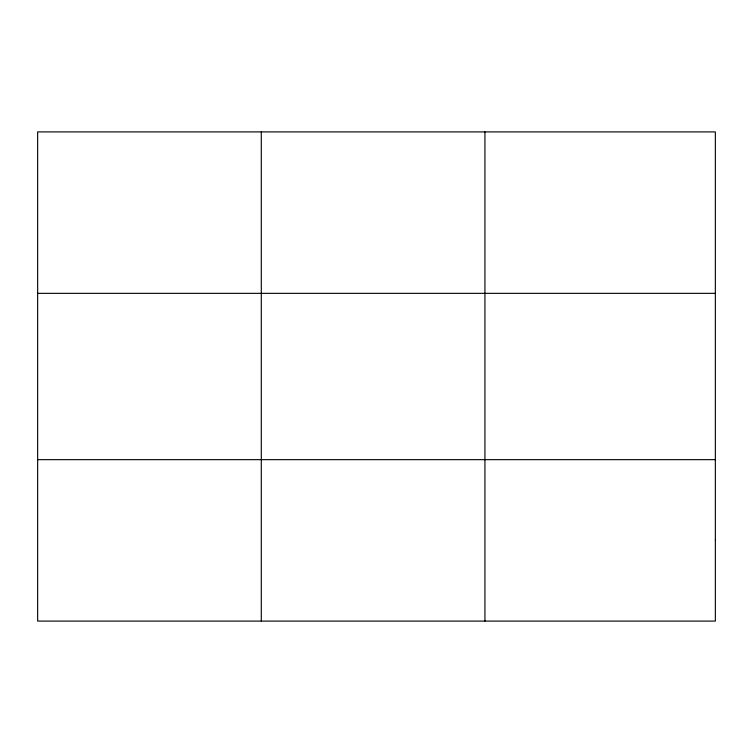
<?xml version="1.0" encoding="UTF-8"?>
<svg xmlns="http://www.w3.org/2000/svg" width="753" height="753" viewBox="0 0 753 753"><rect width="100%" height="100%" fill="white"/><g stroke="black" fill="none" stroke-linecap="round" stroke-linejoin="round"><path stroke-width="1.13" d="M261.291 131.907L261.291 621.093M484.932 131.907L484.932 621.093M37.65 293.341L715.35 293.341M37.65 459.659L715.35 459.659M715.35 540.381L715.35 621.093L37.65 621.093L37.65 131.907L715.35 131.907L715.35 540.381"/></g></svg>
